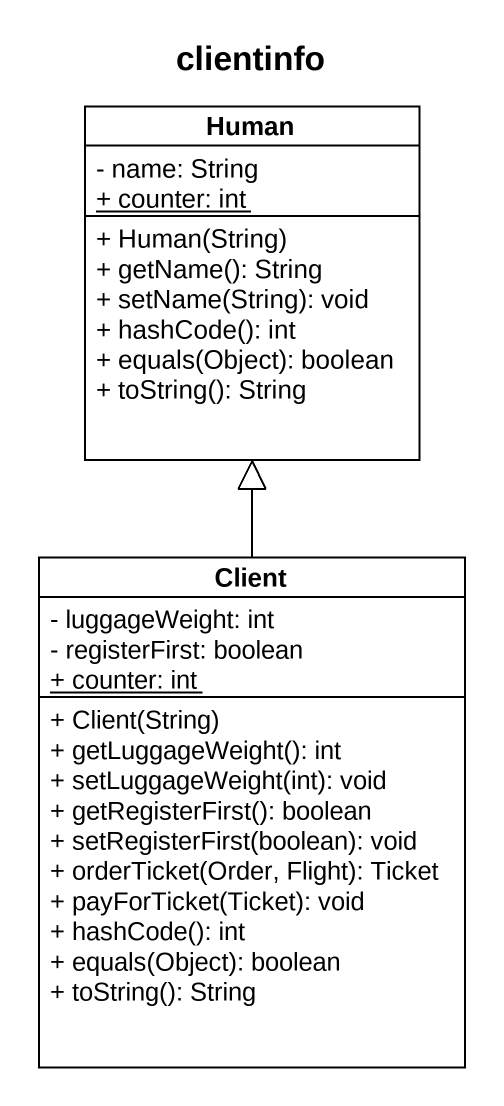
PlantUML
@startuml
title clientinfo
hide circle
hide empty members
skinparam classAttributeIconSize 0
class Human {
  - name: String
  {static} + counter: int
  + Human(String)
  + getName(): String
  + setName(String): void
  + hashCode(): int
  + equals(Object): boolean
  + toString(): String
}
class Client {
  - luggageWeight: int
  - registerFirst: boolean
  {static} + counter: int
  + Client(String)
  + getLuggageWeight(): int
  + setLuggageWeight(int): void
  + getRegisterFirst(): boolean
  + setRegisterFirst(boolean): void
  + orderTicket(Order, Flight): Ticket
  + payForTicket(Ticket): void
  + hashCode(): int
  + equals(Object): boolean
  + toString(): String
}
Client -up-|> Human
@enduml
